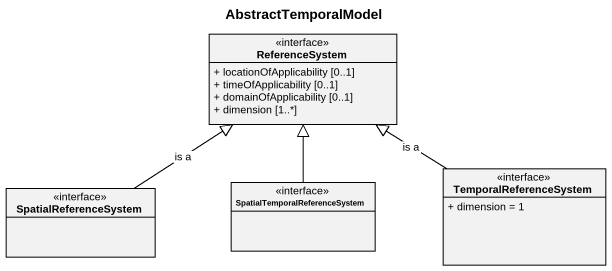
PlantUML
@startuml
title AbstractTemporalModel
hide circle
hide empty members
skinparam classAttributeIconSize 0
class ReferenceSystem <<interface>> {
  + locationOfApplicability [0..1]
  + timeOfApplicability [0..1]
  + domainOfApplicability [0..1]
  + dimension [1..*]
}
class SpatialReferenceSystem <<interface>>
class "SpatialTemporalReferenceSystem" as SpatialTemporalReferenceSyst <<interface>>
class TemporalReferenceSystem <<interface>> {
  + dimension = 1
}
SpatialReferenceSystem -up-|> ReferenceSystem : is a
SpatialTemporalReferenceSyst -up-|> ReferenceSystem
TemporalReferenceSystem -up-|> ReferenceSystem : is a
@enduml
